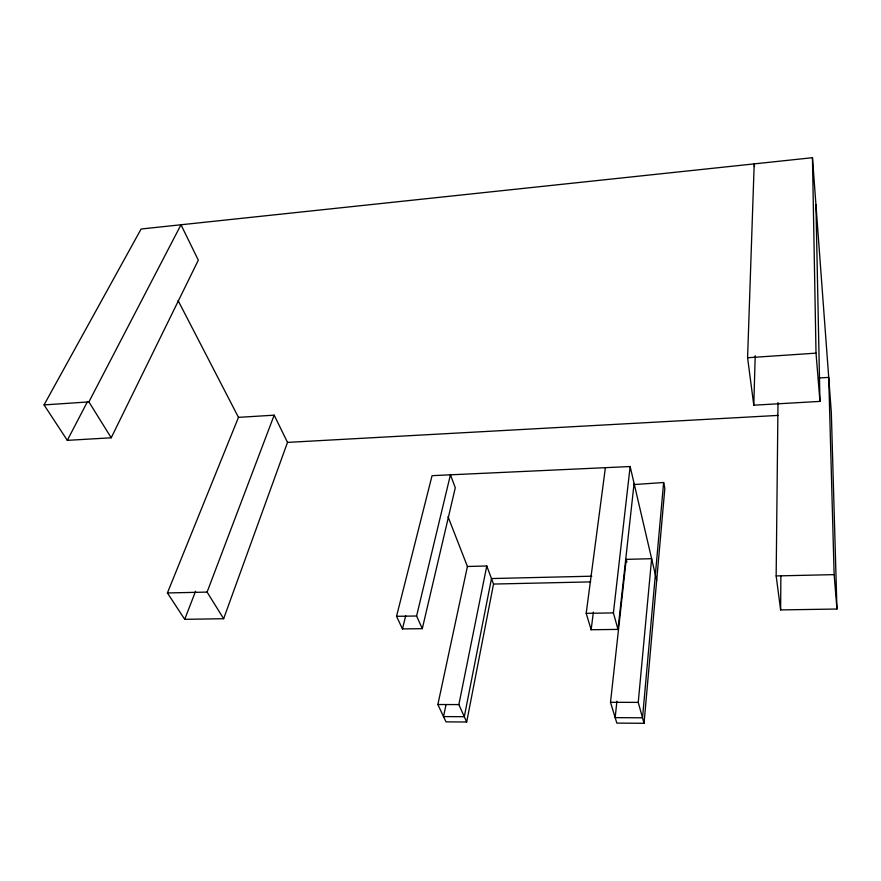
<?xml version="1.0" encoding="UTF-8"?>
<svg xmlns="http://www.w3.org/2000/svg" width="881" height="881" viewBox="0 0 881 881"><rect width="100%" height="100%" fill="white"/><g stroke="black" fill="none" stroke-linecap="round" stroke-linejoin="round"><path stroke-width="1.32" d="M44.05 404.908L88.904 401.901L180.99 224.765L198.313 260.17L111.215 437.791L67.308 440.357L44.05 404.908L141.103 229.005L812.458 157.699L831.323 412.484L836.95 609.024L780.621 609.916L780.874 575.634M780.621 609.916L776.161 575.932L778 402.54M815.938 204.667L819.958 401.395L753.795 405.194L755.204 355.748M753.795 405.194L747.584 357.741L754.202 163.888L754.499 166.608M633.549 484.594L663.635 482.513L642.524 717.806L615.169 717.641L616.909 701.21M644.044 723.301L638.24 702.388L651.632 558.686L626.226 559.369L610.511 702.311L616.832 723.103L644.044 723.301L664.847 488.305L663.635 482.513M605.39 467.668L586.195 613.341L591.14 629.739L617.988 629.408L634.089 483.416M617.988 629.408L613.407 612.912L630.146 466.534L432.053 475.663L396.538 616.315L402.452 628.924L422.296 628.671L455.29 487.777L450.433 474.815L416.592 616.006L422.296 628.671M591.14 629.739L593.387 612.086M467.415 566.483L437.868 704.525L445.995 721.858L466.677 722.013L493.525 584.059L486.775 565.976L467.415 566.483L448.022 516.662M466.677 722.013L458.869 704.591L486.775 565.976M446.039 704.569L443.517 716.583L464.298 716.716L491.477 578.553L591.79 576.196M402.452 628.924L405.712 615.687M223.642 618.715L287.514 442.394L274.178 415.171L238.476 417.363L167.412 592.957L184.713 619.332L223.642 618.715L207.101 592.087L274.178 415.171M184.713 619.332L195.582 591.228M67.308 440.357L87.582 401.439M747.584 357.741L816.015 353.149L812.458 157.699M819.176 377.982L828.724 377.387L834.131 574.621L836.95 609.024M287.514 442.394L777.945 415.414M776.161 575.932L834.131 574.621M493.525 584.059L590.677 581.889M167.412 592.957L207.101 592.087M396.538 616.315L416.592 616.006M586.195 613.341L613.407 612.912M610.511 702.311L638.24 702.388M437.868 704.525L458.869 704.591M88.904 401.901L111.215 437.791M178.072 300.509L238.476 417.363M626.226 559.369L626.898 562.023M630.146 466.534L656.697 580.425M816.015 353.149L819.958 401.395"/></g></svg>
